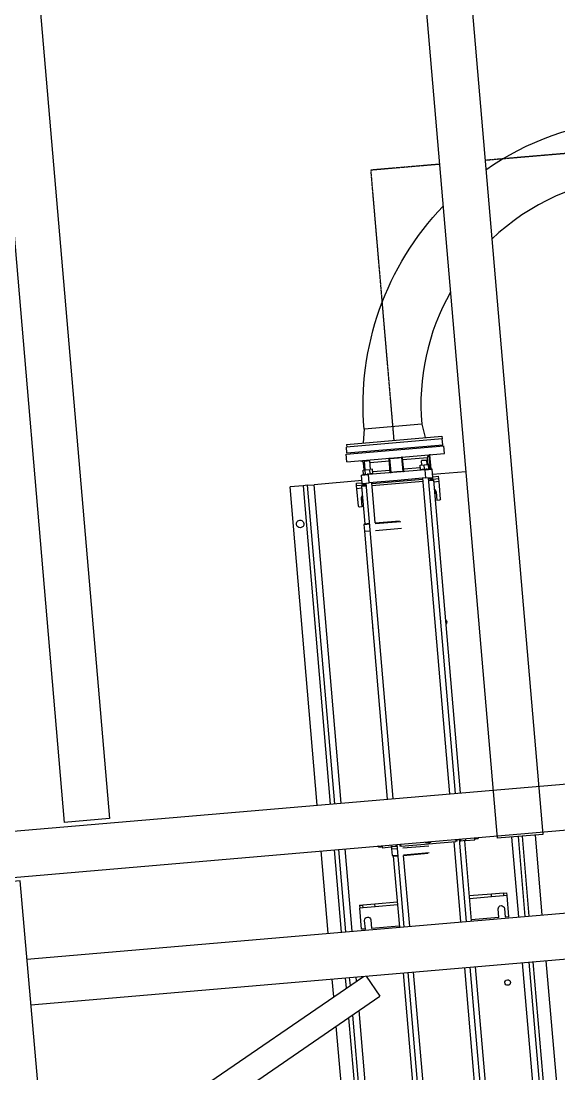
# Model space of a CAD drawing. Header units: millimetres. Extents: x 238021 to 250605, y -32596 to -9848.
# Drawn here: x 243049 to 244616, y -27707 to -24639 of the extents above; entities that cross this region are included whole.
import ezdxf

# ---------------------------------------------------------------- set-up
doc = ezdxf.new("R2010")
doc.units = ezdxf.units.MM
doc.header["$MEASUREMENT"] = 0
doc.linetypes.add('CENTER2', pattern=[1.125, 0.75, -0.125, 0.125, -0.125])
doc.layers.add('Plan-0', color=7, linetype='Continuous', true_color=0xe7f0ff)
doc.layers.add('Plan-PR-STEL-EQIP-PUMP_3_SEEPEX_BTVE70-24_100-18', color=7, linetype='Continuous', true_color=0x1111d0)
for name, color, linetype in [('Plan-150-SL-B4-095', 14, 'Continuous'), ('Plan-A-FLOR', 192, 'Continuous'), ('Plan-CENTER', 1, 'CENTER2'), ('Plan-JIB', 6, 'Continuous'), ('Plan-MONO BEAM', 6, 'Continuous'), ('Plan-S-BEAM', 12, 'Continuous')]:
    doc.layers.add(name, color=color, linetype=linetype)

# ---------------------------------------------------------------- blocks, each defined once
blk = doc.blocks.new('*U381')
at = {"layer": 'Plan-S-BEAM', "color": 0, "linetype": 'ByBlock', "lineweight": -2}
for p, q in [((243051.5, -23986.5), (243306.5, -26962.6)), ((242919, -23997.8), (243174, -26974)), ((243306.5, -26962.6), (243174, -26974))]:
    blk.add_line(p, q, dxfattribs=at)
blk = doc.blocks.new('*U382')
at = {"layer": 'Plan-S-BEAM', "color": 0, "linetype": 'ByBlock', "lineweight": -2}
for p, q in [((244167.9, -23890.9), (244436.1, -27020.2)), ((244300.4, -23879.5), (244568.6, -27008.9)), ((244568.6, -27008.9), (244436.1, -27020.2))]:
    blk.add_line(p, q, dxfattribs=at)
blk = doc.blocks.new('*U522')
at = {"layer": 'Plan-150-SL-B4-095', "color": 0, "linetype": 'ByBlock', "lineweight": -2, "extrusion": (0, 0, -1)}
for start, end in [(55.1449, 85.1064), (355.1064, 43.8937)]:
    blk.add_arc((-244879.4, -25756.7), 834.1, start, end, dxfattribs=at)
at = {"layer": 'Plan-150-SL-B4-095', "color": 0, "linetype": 'ByBlock', "lineweight": -2}
for start, end in [(94.8936, 133.6205), (150.5161, 184.8936)]:
    blk.add_arc((244879.4, -25756.7), 665.9, start, end, dxfattribs=at)
at = {"layer": 'Plan-CENTER'}
for p, q in [((244815.4, -25009.5), (244400.3, -25045)), ((244267.8, -25056.3), (244068.1, -25073.4)), ((244132.1, -25820.7), (244068.1, -25073.4))]:
    blk.add_line(p, q, dxfattribs=at)
blk = doc.blocks.new('*U539')
at = {"layer": 'Plan-150-SL-B4-095', "color": 0, "linetype": 'ByBlock', "lineweight": -2}
for p, q in [((244048.3, -25827.9), (244045.1, -25868.3)), ((244215.9, -25813.5), (244048.3, -25827.9)), ((244215.9, -25813.5), (244225.9, -25852.8)), ((244275.7, -25856.6), (243996.7, -25880.5)), ((244277.1, -25873.5), (244275.7, -25856.6)), ((243998.1, -25897.4), (243996.7, -25880.5)), ((243998.1, -25897.4), (244277.1, -25873.5))]:
    blk.add_line(p, q, dxfattribs=at)
at = {"layer": 'Plan-CENTER'}
blk.add_line((244135.5, -25860.6), (244132.1, -25820.7), dxfattribs=at)
blk = doc.blocks.new('*U540')
at = {"layer": 'Plan-0', "color": 0, "linetype": 'ByBlock', "lineweight": -2}
for p, q in [((243996.6, -25872.5), (244274.4, -25848.7)), ((244274.4, -25848.7), (244275.1, -25856.6)), ((243996.6, -25872.5), (243997.3, -25880.4))]:
    blk.add_line(p, q, dxfattribs=at)
blk = doc.blocks.new('*U541')
at = {"layer": 'Plan-PR-STEL-EQIP-PUMP_3_SEEPEX_BTVE70-24_100-18', "color": 0, "linetype": 'ByBlock', "lineweight": -2}
for p, q in [((243995.7, -25900.6), (244280.1, -25876.3)), ((244243.7, -25879.4), (244243.4, -25876.4)), ((244282.1, -25899.2), (244280.1, -25876.3)), ((243997.7, -25923.6), (243995.7, -25900.6)), ((243997.7, -25923.6), (244282.1, -25899.2)), ((244032.1, -25897.5), (244031.9, -25894.5)), ((244048.8, -25920.9), (244048.9, -25920.9)), ((244051, -25946.7), (244048.8, -25920.9)), ((244048.9, -25920.9), (244064.7, -25919.5)), ((244067, -25945.3), (244064.7, -25919.5)), ((244120.6, -25921.1), (244065.3, -25925.8)), ((244120, -25914.2), (244123.4, -25954)), ((244126.5, -25954.6), (244122.9, -25913)), ((244156.8, -25910.1), (244160.4, -25951.7)), ((244163.3, -25950.6), (244159.9, -25910.8)), ((244233.2, -25911.5), (244160.5, -25917.7)), ((244216.4, -25918.6), (244215.1, -25920.2)), ((244224.2, -25919.4), (244215.1, -25920.2)), ((244216.1, -25932.6), (244215.1, -25920.2)), ((244216.4, -25918.6), (244223.9, -25918)), ((244223.9, -25918), (244229.4, -25917.5)), ((244231, -25918.9), (244224.2, -25919.4)), ((244229.4, -25917.5), (244231, -25918.9)), ((244232.1, -25931.2), (244231, -25918.9)), ((244234.9, -25931), (244233.2, -25911.5)), ((244236.7, -25904.2), (244240.2, -25944)), ((244243.2, -25944.6), (244239.7, -25903)), ((244045.2, -25947.2), (244051.2, -25946.7)), ((244046.3, -25960.2), (244045.2, -25947.2)), ((244049.3, -25927.2), (244045.7, -25927.5)), ((244045.7, -25927.5), (244047.4, -25947)), ((244051.2, -25946.7), (244065, -25945.5)), ((244052.3, -25959.7), (244051.2, -25946.7)), ((244072.8, -25944.8), (244065, -25945.5)), ((244066.1, -25958.5), (244065, -25945.5)), ((244073.9, -25957.8), (244072.8, -25944.8)), ((244073.3, -25951.3), (244122.8, -25947.1)), ((244226.3, -25946.2), (244143.4, -25953.3)), ((244162.7, -25943.6), (244212.2, -25939.4)), ((244211.6, -25933), (244223.1, -25932)), ((244212.8, -25945.9), (244211.6, -25933)), ((244212.8, -25945.9), (244216.9, -25945.6)), ((244213.2, -25947.4), (244213.1, -25945.9)), ((244220, -25945.3), (244216.9, -25945.6)), ((244220, -25945.3), (244224.2, -25945)), ((244221.9, -25945.1), (244222, -25946.6)), ((244223.1, -25932), (244235.5, -25930.9)), ((244224.2, -25945), (244223.1, -25932)), ((244224.2, -25945), (244228.7, -25944.6)), ((244226.3, -25946.2), (244246.2, -25944.5)), ((244228.3, -25970.2), (244226.3, -25946.2)), ((244232.1, -25944.3), (244228.7, -25944.6)), ((244232.1, -25944.3), (244236.6, -25943.9)), ((244235.5, -25930.9), (244236.5, -25930.8)), ((244236.6, -25943.9), (244235.5, -25930.9)), ((244237.7, -25943.8), (244236.5, -25930.8)), ((244236.6, -25943.9), (244237, -25943.9)), ((244236.8, -25945.3), (244236.7, -25943.9)), ((244237.3, -25943.8), (244237, -25943.9)), ((244237.1, -25945.3), (244237, -25943.9)), ((244237.3, -25943.8), (244237.7, -25943.8)), ((244237.5, -25945.3), (244237.3, -25943.8)), ((244248.3, -25968.5), (244246.2, -25944.5)), ((244344.6, -25952.2), (244247.6, -25960.5)), ((244042, -25978.1), (243902.1, -25990)), ((244040.7, -25962.1), (244060.6, -25960.4)), ((244042.7, -25986.1), (244040.7, -25962.1)), ((244046.3, -25960.2), (244048.5, -25960)), ((244048.1, -25961.5), (244048, -25960)), ((244050.1, -25959.9), (244048.5, -25960)), ((244050.1, -25959.9), (244052.3, -25959.7)), ((244052.3, -25959.7), (244057.3, -25959.2)), ((244056.4, -25960.8), (244056.3, -25959.3)), ((244057.4, -25960.7), (244057.2, -25959.2)), ((244061.1, -25958.9), (244057.3, -25959.2)), ((244143.4, -25953.3), (244060.6, -25960.4)), ((244062.7, -25984.4), (244060.6, -25960.4)), ((244061.1, -25958.9), (244066.1, -25958.5)), ((244145.5, -25977.3), (244062.7, -25984.4)), ((244068.9, -25958.2), (244066.1, -25958.5)), ((244071.1, -25958.1), (244068.9, -25958.2)), ((244070.5, -25986.7), (244219.6, -25973.9)), ((244071, -25992), (244220.1, -25979.3)), ((244073.9, -25957.8), (244071.1, -25958.1)), ((244071.7, -25958), (244071.9, -25959.5)), ((244072.3, -25959.4), (244072.2, -25958)), ((244228.3, -25970.2), (244145.5, -25977.3)), ((244298.1, -26890.4), (244219.4, -25970.9)), ((244228.3, -25970.2), (244248.3, -25968.5)), ((244314.1, -26889.1), (244235.4, -25969.6)), ((244235.6, -25972.6), (244248.5, -25971.5)), ((244236.1, -25977.9), (244250.3, -25976.7)), ((244240.4, -25972.2), (244240.8, -25977.5)), ((244265.8, -25973), (244240.6, -25975.2)), ((244248.1, -25966.5), (244265.1, -25965)), ((244248.5, -25971.5), (244248.3, -25968.5)), ((244250.3, -25976.7), (244328.3, -26887.8)), ((244266.4, -25981), (244250.8, -25982.3)), ((244265.8, -25973), (244265.1, -25965)), ((244266.4, -25981), (244265.8, -25973)), ((244270.8, -26031.9), (244266.4, -25981)), ((243870.2, -25992.8), (243832.3, -25996)), ((243911.7, -26923.5), (243832.3, -25996)), ((243882.2, -25991.7), (243870.2, -25992.8)), ((243870.2, -25992.8), (243949.6, -26920.3)), ((243882.2, -25991.7), (243902.1, -25990)), ((243882.2, -25991.7), (243961.6, -26919.3)), ((243981.6, -26917.5), (243902.1, -25990)), ((244025.6, -25985.5), (244042.5, -25984.1)), ((244026.3, -25993.5), (244025.6, -25985.5)), ((244050, -25991.5), (244026.3, -25993.5)), ((244026.9, -26001.5), (244026.3, -25993.5)), ((244041.2, -26000.3), (244026.9, -26001.5)), ((244031.3, -26052.4), (244026.9, -26001.5)), ((244040.8, -25994.6), (244055, -25993.4)), ((244040.8, -25994.6), (244050.1, -26103.6)), ((244042.7, -25986.1), (244062.7, -25984.4)), ((244043, -25989.1), (244042.7, -25986.1)), ((244043, -25989.1), (244054.5, -25988.1)), ((244049.8, -25988.5), (244050.2, -25993.8)), ((244133, -26904.6), (244054.3, -25985.1)), ((244080.3, -26101), (244070.2, -25983.7)), ((244257.9, -26010.9), (244260.1, -26035.8)), ((244042.5, -26054.4), (244040.4, -26029.5)), ((244268.1, -26035.1), (244260.1, -26035.8)), ((244042.5, -26054.4), (244034.6, -26055.1)), ((244048.1, -26105.7), (244064.5, -26104.3)), ((244049.8, -26125.7), (244048.1, -26105.7)), ((244048.7, -26103.7), (244048.4, -26105.7)), ((244048.7, -26103.7), (244064.3, -26102.3)), ((244079.8, -26103), (244155.3, -26096.6)), ((244080, -26101), (244150.8, -26094.9)), ((244049.8, -26125.7), (244066.2, -26124.3)), ((244116.6, -26906), (244049.8, -26125.7)), ((244081.5, -26123), (244157, -26116.5)), ((244314.6, -27023.5), (244315.1, -27029.2)), ((244319.2, -27028.9), (244318.7, -27023.2)), ((244346, -27262.2), (244325.5, -27022.6)), ((244328.5, -27022.3), (244329, -27028)), ((244344.1, -27026.7), (244343.6, -27021)), ((244344.1, -27026.7), (244370.2, -27024.5)), ((244370.2, -27024.5), (244369.7, -27018.8)), ((244372.6, -27021.3), (244369.9, -27021.5)), ((244373.2, -27018.5), (244372.6, -27021.3)), ((244372.6, -27021.3), (244380.3, -27020.6)), ((244477.6, -27016.7), (244497.5, -27249.2)), ((244517.4, -27247.5), (244497.5, -27014.9)), ((244529.4, -27246.5), (244509.5, -27013.9)), ((244567.3, -27243.2), (244547.4, -27010.7)), ((243961.1, -27053.8), (243981.6, -27293.4)), ((243973, -27052.8), (243993.5, -27292.4)), ((244013.5, -27290.7), (243993, -27051.1)), ((244097.5, -27044.5), (244089.8, -27045.1)), ((244096.7, -27042.2), (244097.5, -27044.5)), ((244100.5, -27044.9), (244096.7, -27045.2)), ((244100.5, -27044.5), (244097.5, -27044.5)), ((244100.3, -27041.9), (244100.7, -27047.6)), ((244100.7, -27047.6), (244126.8, -27045.3)), ((244126.3, -27039.6), (244126.8, -27045.3)), ((244141.9, -27044), (244126.8, -27045.3)), ((244129, -27050.8), (244128.5, -27045.2)), ((244129, -27050.8), (244145.4, -27049.4)), ((244130.7, -27070.7), (244129, -27050.8)), ((244141.9, -27044), (244141.4, -27038.3)), ((244144.9, -27043.8), (244141.9, -27044)), ((244164.9, -27277.7), (244144.4, -27038.1)), ((244151.2, -27037.5), (244151.7, -27043.2)), ((244155.8, -27042.9), (244151.7, -27043.2)), ((244155.8, -27042.9), (244155.3, -27037.2)), ((244155.8, -27042.9), (244315.1, -27029.2)), ((244160.7, -27048), (244236.2, -27041.6)), ((244330.1, -27263.6), (244310, -27029.6)), ((244319.2, -27028.9), (244315.1, -27029.2)), ((244326, -27028.3), (244329, -27028)), ((244344.1, -27026.7), (244329, -27028)), ((244340.2, -27027.1), (244360.3, -27261)), ((243943.6, -27296.6), (243923.1, -27057)), ((244130.7, -27070.7), (244147.1, -27069.3)), ((244131.7, -27072.6), (244131, -27070.7)), ((244131.7, -27072.6), (244147.3, -27071.3)), ((244133, -27072.5), (244150.7, -27278.9)), ((244162.4, -27068), (244237.9, -27061.5)), ((244162.9, -27070), (244233.8, -27063.9)), ((244180.9, -27276.3), (244163.2, -27069.9)), ((244453.8, -27179.6), (244418.9, -27182.6)), ((244453.8, -27179.6), (244463.8, -27178.7)), ((244453.8, -27179.6), (244454.5, -27187.5)), ((244464.5, -27186.7), (244463.8, -27178.7)), ((244144.5, -27206), (244079.6, -27211.6)), ((244418.9, -27182.6), (244354, -27188.1)), ((244419.6, -27190.5), (244354.7, -27196.1)), ((244419.6, -27190.5), (244418.9, -27182.6)), ((244454.5, -27187.5), (244419.6, -27190.5)), ((244464.5, -27186.7), (244454.5, -27187.5)), ((244469.8, -27248.6), (244464.5, -27186.7)), ((244034.7, -27215.4), (244044.7, -27214.6)), ((244034.7, -27215.4), (244035.4, -27223.4)), ((244045.4, -27222.6), (244035.4, -27223.4)), ((244040.7, -27285.3), (244035.4, -27223.4)), ((244079.6, -27211.6), (244044.7, -27214.6)), ((244045.4, -27222.6), (244044.7, -27214.6)), ((244080.3, -27219.6), (244045.4, -27222.6)), ((244080.3, -27219.6), (244079.6, -27211.6)), ((244145.2, -27214), (244080.3, -27219.6)), ((244440.8, -27251), (244438.7, -27226.1)), ((244456.7, -27224.6), (244458.8, -27249.5)), ((244051.7, -27284.4), (244049.5, -27259.4)), ((244067.5, -27257.9), (244069.6, -27282.8)), ((244440.8, -27251), (244360, -27258)), ((244469.8, -27248.6), (244458.8, -27249.5)), ((244051.7, -27284.4), (244040.7, -27285.3)), ((244150.5, -27275.9), (244069.6, -27282.8)), ((244508.9, -27382.7), (244545.4, -27808.6)), ((244563.6, -27786.9), (244528.9, -27381)), ((244574.6, -27773.9), (244540.8, -27380)), ((244609.2, -27732.8), (244578.8, -27376.8)), ((244026, -27436.4), (244024.9, -27424.2)), ((244162.1, -27412.4), (244210.6, -27978)), ((244224.8, -27976.7), (244176.4, -27411.2)), ((244240.8, -27975.4), (244192.3, -27409.8)), ((244389.9, -27962.6), (244341.5, -27397.1)), ((244405.9, -27961.2), (244357.5, -27395.7)), ((244371.7, -27394.5), (244420.1, -27960)), ((243959.5, -27481.9), (243955.1, -27430.2)), ((243993, -27426.9), (243995.6, -27457.2)), ((244005, -27425.9), (244007, -27449.4)), ((244002.9, -27543.1), (244058.8, -28195.2)), ((244014.3, -27535.3), (244070.8, -28194.2)), ((244090.7, -28192.5), (244033.3, -27522.3)), ((244020.9, -28198.4), (243966.9, -27567.8))]:
    blk.add_line(p, q, dxfattribs=at)
at = {"layer": 'Plan-PR-STEL-EQIP-PUMP_3_SEEPEX_BTVE70-24_100-18', "color": 0, "linetype": 'ByBlock', "lineweight": -2, "extrusion": (0, 0, -1)}
for centre, radius, start, end in [((-244037.8, -25928.2), 8.01, 85.1064, 175.1064), ((-244048.6, -26027.8), 8.01, 303.7885, 13.1149), ((-244267.8, -26032.1), 3, 175.1064, 265.1064), ((-244034.3, -26052.1), 3, 265.1064, 355.1064), ((-243861.6, -26104.1), 11, 355.1064, 175.1064), ((-243861.6, -26104.1), 11, 175.1064, 355.1064), ((-244081.1, -26407.5), 8.01, 329.1824, 21.0303), ((-244058.5, -27258.6), 9.01, 355.1064, 85.1064), ((-244058.5, -27258.6), 9.01, 85.1064, 175.1064)]:
    blk.add_arc(centre, radius, start, end, dxfattribs=at)
at = {"layer": 'Plan-PR-STEL-EQIP-PUMP_3_SEEPEX_BTVE70-24_100-18', "color": 0, "linetype": 'ByBlock', "lineweight": -2}
for centre, radius, start, end in [((244243.3, -25910.6), 8.01, 94.8936, 116.918), ((244040, -25954.1), 8.01, 274.8936, 321.0226), ((244234.2, -27021.1), 12, 235.5788, 274.8936), ((244234.2, -27021.1), 12, 274.8936, 314.2162)]:
    blk.add_arc(centre, radius, start, end, dxfattribs=at)
at = {"layer": 'Plan-PR-STEL-EQIP-PUMP_3_SEEPEX_BTVE70-24_100-18', "color": 0, "linetype": 'ByBlock', "lineweight": -2, "extrusion": (0, -1.57528e-30, -1)}
for centre, start, end in [((-244245.5, -25936.5), 265.1064, 287.1307), ((-244248.2, -26010.7), 123.7885, 226.4242), ((-244280.7, -26390.4), 123.7885, 226.4242)]:
    blk.add_arc(centre, 8.01, start, end, dxfattribs=at)
at = {"layer": 'Plan-PR-STEL-EQIP-PUMP_3_SEEPEX_BTVE70-24_100-18', "color": 0, "linetype": 'ByBlock', "lineweight": -2, "extrusion": (-1.40025e-30, -1.65135e-58, -1)}
for centre, start, end in [((-244249, -26011.6), 113.774, 175.1064), ((-244447.7, -27225.3), 355.1064, 85.1064), ((-244447.7, -27225.3), 85.1064, 175.1064)]:
    blk.add_arc(centre, 9.01, start, end, dxfattribs=at)
at = {"layer": 'Plan-PR-STEL-EQIP-PUMP_3_SEEPEX_BTVE70-24_100-18', "color": 0, "linetype": 'ByBlock', "lineweight": -2, "extrusion": (-1.40025e-30, -1.40025e-30, -1)}
blk.add_arc((-244049.4, -26028.7), 9.01, 355.1064, 45.9541, dxfattribs=at)
at = {"layer": 'Plan-PR-STEL-EQIP-PUMP_3_SEEPEX_BTVE70-24_100-18', "color": 0, "linetype": 'ByBlock', "lineweight": -2, "extrusion": (0, 1.57528e-30, -1)}
for start, end in [(265.1064, 85.1064), (85.1064, 265.1064)]:
    blk.add_arc((-244466.1, -27440.5), 8.01, start, end, dxfattribs=at)
at = {"layer": 'Plan-PR-STEL-EQIP-PUMP_3_SEEPEX_BTVE70-24_100-18', "color": 0, "linetype": 'ByBlock', "lineweight": -2}
for points, knots in [([(244122.9, -25913), (244122.8, -25913), (244122.7, -25913), (244122.6, -25913), (244122.6, -25913), (244122.5, -25913), (244122.4, -25913.1), (244122.4, -25913.1), (244122.4, -25913.1), (244122.4, -25913.1), (244122.4, -25913.1), (244122.3, -25913.1), (244122.2, -25913.1), (244122.2, -25913.1), (244122, -25913.1), (244121.9, -25913.1), (244121.7, -25913.1), (244121.5, -25913.2), (244121.1, -25913.2), (244120.9, -25913.3), (244120.5, -25913.4), (244120.3, -25913.5), (244120.1, -25913.7), (244120, -25913.8), (244120, -25914), (244120, -25914.1), (244120, -25914.2)], [2.3526096, 2.3526096, 2.3526096, 2.3526096, 2.3774592, 2.3774592, 2.3927879, 2.3927879, 2.4020512, 2.4020512, 2.4041471, 2.4041471, 2.4041471, 2.4142906, 2.4142906, 2.4288942, 2.4288942, 2.4655857, 2.4655857, 2.5168891, 2.5168891, 2.6046229, 2.6046229, 2.7034206, 2.7034206, 2.8125368, 2.8125368, 2.8525067, 2.8525067, 2.8525067, 2.8525067]), ([(244122.9, -25913), (244125.5, -25912.9), (244128.4, -25912.8), (244134.3, -25912.4), (244137.2, -25912.2), (244142.6, -25911.8), (244145.5, -25911.5), (244151.4, -25910.8), (244154.2, -25910.4), (244156.8, -25910.1)], [-11.220766, -11.220766, -11.220766, -11.220766, -10.435167, -10.435167, -9.627585, -9.627585, -8.820003, -8.820003, -8.034403, -8.034403, -8.034403, -8.034403]), ([(244159.9, -25910.8), (244159.9, -25910.7), (244159.9, -25910.6), (244159.8, -25910.4), (244159.7, -25910.3), (244159.4, -25910.1), (244159.1, -25910.1), (244158.6, -25910), (244158.3, -25910), (244157.9, -25910), (244157.7, -25910), (244157.6, -25910), (244157.5, -25910), (244157.4, -25910.1), (244157.4, -25910.1), (244157.4, -25910.1), (244157.4, -25910.1), (244157.4, -25910.1), (244157.3, -25910.1), (244157.3, -25910.1), (244157.2, -25910.1), (244157.2, -25910.1), (244157, -25910.1), (244156.9, -25910.1), (244156.8, -25910.1)], [1.9802594, 1.9802594, 1.9802594, 1.9802594, 2.014972, 2.014972, 2.1292482, 2.1292482, 2.2340516, 2.2340516, 2.3387105, 2.3387105, 2.3774592, 2.3774592, 2.3927879, 2.3927879, 2.4020512, 2.4020512, 2.4041471, 2.4041471, 2.4041471, 2.4142906, 2.4142906, 2.4288942, 2.4288942, 2.4567899, 2.4567899, 2.4567899, 2.4567899]), ([(244233.2, -25911.5), (244233.2, -25911), (244233.2, -25910.4), (244233.3, -25909.4), (244233.4, -25908.8), (244233.7, -25907.9), (244233.9, -25907.4), (244234.5, -25906.5), (244234.8, -25906), (244235.4, -25905.3), (244235.8, -25904.9), (244236.4, -25904.4), (244236.6, -25904.3), (244236.7, -25904.2)], [-2.3926953, -2.3926953, -2.3926953, -2.3926953, -2.2456188, -2.2456188, -2.0985423, -2.0985423, -1.9497541, -1.9497541, -1.8009658, -1.8009658, -1.6502716, -1.6502716, -1.5946198, -1.5946198, -1.5946198, -1.5946198]), ([(244239.7, -25903), (244239.7, -25903), (244239.7, -25903), (244239.6, -25903), (244239.6, -25903), (244239.6, -25903), (244239.6, -25903), (244239.6, -25903), (244239.6, -25903), (244239.6, -25903), (244239.6, -25903), (244239.6, -25903), (244239.6, -25903), (244239.6, -25903), (244239.5, -25903), (244239.5, -25903), (244239.4, -25903.1), (244239.3, -25903.1), (244239.1, -25903.1), (244238.9, -25903.2), (244238.5, -25903.3), (244238.2, -25903.4), (244237.7, -25903.6), (244237.4, -25903.8), (244237, -25904), (244236.9, -25904.1), (244236.7, -25904.2)], [2.3526096, 2.3526096, 2.3526096, 2.3526096, 2.3774592, 2.3774592, 2.3927879, 2.3927879, 2.4020512, 2.4020512, 2.4041471, 2.4041471, 2.4041471, 2.4142906, 2.4142906, 2.4288942, 2.4288942, 2.4655857, 2.4655857, 2.5168891, 2.5168891, 2.6046229, 2.6046229, 2.7034206, 2.7034206, 2.8125368, 2.8125368, 2.8525067, 2.8525067, 2.8525067, 2.8525067]), ([(244160.4, -25951.7), (244157.8, -25951.9), (244154.9, -25952), (244149, -25952.3), (244146.1, -25952.5), (244140.7, -25953), (244137.8, -25953.3), (244132, -25953.9), (244129.1, -25954.3), (244126.5, -25954.6)], [-11.220766, -11.220766, -11.220766, -11.220766, -10.435167, -10.435167, -9.627585, -9.627585, -8.820003, -8.820003, -8.034403, -8.034403, -8.034403, -8.034403]), ([(244160.4, -25951.7), (244160.5, -25951.7), (244160.6, -25951.7), (244160.7, -25951.7), (244160.8, -25951.7), (244160.8, -25951.7), (244160.9, -25951.7), (244160.9, -25951.7), (244160.9, -25951.7), (244160.9, -25951.7), (244161, -25951.7), (244161, -25951.7), (244161.1, -25951.7), (244161.1, -25951.7), (244161.3, -25951.6), (244161.4, -25951.6), (244161.7, -25951.6), (244161.8, -25951.6), (244162.2, -25951.5), (244162.4, -25951.5), (244162.8, -25951.3), (244163, -25951.2), (244163.2, -25951), (244163.3, -25950.9), (244163.3, -25950.7), (244163.3, -25950.6), (244163.3, -25950.6)], [2.3526096, 2.3526096, 2.3526096, 2.3526096, 2.3774592, 2.3774592, 2.3927879, 2.3927879, 2.4020512, 2.4020512, 2.4041471, 2.4041471, 2.4041471, 2.4142906, 2.4142906, 2.4288942, 2.4288942, 2.4655857, 2.4655857, 2.5168891, 2.5168891, 2.6046229, 2.6046229, 2.7034206, 2.7034206, 2.8125368, 2.8125368, 2.8525067, 2.8525067, 2.8525067, 2.8525067]), ([(244240.2, -25944), (244240, -25943.9), (244239.8, -25943.8), (244239.1, -25943.5), (244238.7, -25943.1), (244238, -25942.6), (244237.8, -25942.4), (244237.5, -25942.1)], [-3.1907707, -3.1907707, -3.1907707, -3.1907707, -3.1351189, -3.1351189, -2.9844247, -2.9844247, -2.8813391, -2.8813391, -2.8813391, -2.8813391]), ([(244240.2, -25944), (244240.3, -25944), (244240.4, -25944.1), (244240.9, -25944.3), (244241.2, -25944.4), (244241.9, -25944.5), (244242.2, -25944.6), (244242.7, -25944.6), (244242.9, -25944.6), (244243, -25944.6), (244243.1, -25944.6), (244243.1, -25944.6), (244243.1, -25944.6), (244243.2, -25944.6), (244243.2, -25944.6), (244243.2, -25944.6), (244243.2, -25944.6), (244243.2, -25944.6), (244243.2, -25944.6), (244243.2, -25944.6), (244243.2, -25944.6), (244243.2, -25944.6), (244243.2, -25944.6), (244243.2, -25944.6), (244243.2, -25944.6)], [1.9802594, 1.9802594, 1.9802594, 1.9802594, 2.014972, 2.014972, 2.1292481, 2.1292481, 2.2340516, 2.2340516, 2.3387105, 2.3387105, 2.3774592, 2.3774592, 2.3927879, 2.3927879, 2.4020512, 2.4020512, 2.4041471, 2.4041471, 2.4041471, 2.4142906, 2.4142906, 2.4288942, 2.4288942, 2.4567899, 2.4567899, 2.4567899, 2.4567899]), ([(244123.4, -25954), (244123.4, -25954), (244123.4, -25954.1), (244123.5, -25954.3), (244123.6, -25954.5), (244123.9, -25954.6), (244124.2, -25954.7), (244124.7, -25954.7), (244125, -25954.7), (244125.4, -25954.7), (244125.6, -25954.7), (244125.7, -25954.7), (244125.8, -25954.7), (244125.9, -25954.7), (244125.9, -25954.7), (244125.9, -25954.7), (244125.9, -25954.7), (244126, -25954.7), (244126, -25954.7), (244126, -25954.7), (244126.1, -25954.7), (244126.2, -25954.7), (244126.3, -25954.6), (244126.4, -25954.6), (244126.5, -25954.6)], [1.9802594, 1.9802594, 1.9802594, 1.9802594, 2.014972, 2.014972, 2.1292481, 2.1292481, 2.2340516, 2.2340516, 2.3387105, 2.3387105, 2.3774592, 2.3774592, 2.3927879, 2.3927879, 2.4020512, 2.4020512, 2.4041471, 2.4041471, 2.4041471, 2.4142906, 2.4142906, 2.4288942, 2.4288942, 2.4567899, 2.4567899, 2.4567899, 2.4567899])]:
    blk.add_open_spline(points, degree=3, knots=knots, dxfattribs=at)
for points, weights in [([(244380.3, -27020.6), (244381, -27019.1), (244381.5, -27017.8)], [1.66506350946, 1.7199399004, 1.75143446396]), ([(244089.8, -27045.1), (244089, -27044), (244088.4, -27042.9)], [1.66506350946, 1.71097628408, 1.74052185659]), ([(244089.8, -27045.1), (244090.7, -27045.2), (244092.3, -27045.3)], [1.66506350946, 1.79385662014, 1.79385662014]), ([(244092.3, -27045.3), (244093.9, -27045.3), (244096.7, -27045.2)], [1.79385662014, 1.79385662014, 1.66506350946]), ([(244228.3, -27033.6), (244227.4, -27032.3), (244226.5, -27031.1)], [1.66506350946, 1.71971432483, 1.75117514498]), ([(244235.2, -27033), (244232, -27033.3), (244228.3, -27033.6)], [1.79385662014, 1.79385662014, 1.66506350946]), ([(244242.1, -27032.4), (244238.4, -27032.8), (244235.2, -27033)], [1.66506350946, 1.79385662014, 1.79385662014]), ([(244242.1, -27032.4), (244242.8, -27031), (244243.5, -27029.6)], [1.66506350946, 1.71973899459, 1.75120354352])]:
    blk.add_rational_spline(points, weights, degree=2, dxfattribs=at)
blk = doc.blocks.new('*U547')
at = {"layer": 'Plan-S-BEAM', "color": 0, "linetype": 'ByBlock', "lineweight": -2}
for p, q in [((239135.3, -27332.8), (246910.3, -26666.6)), ((239146.8, -27466.3), (246921.7, -26800.1))]:
    blk.add_line(p, q, dxfattribs=at)
blk = doc.blocks.new('*U551')
at = {"layer": 'Plan-A-FLOR', "color": 0, "linetype": 'ByBlock', "lineweight": -2}
for p, q in [((243045.8, -27143.6), (242049.6, -27230.7)), ((243144.6, -28273.5), (243045.8, -27143.6)), ((242049.6, -27230.7), (242148.3, -28358.7))]:
    blk.add_line(p, q, dxfattribs=at)
blk = doc.blocks.new('*U552')
at = {"layer": 'Plan-MONO BEAM', "color": 0, "linetype": 'ByBlock', "lineweight": -2}
for p, q in [((243065.8, -27371.8), (245030, -27203.6)), ((243077.4, -27505.3), (245041.7, -27337.1))]:
    blk.add_line(p, q, dxfattribs=at)
blk = doc.blocks.new('*U553')
at = {"layer": 'Plan-JIB', "color": 0, "linetype": 'ByBlock', "lineweight": -2}
for p, q in [((243125.4, -28054), (244046.4, -27422.3)), ((244053.8, -27421.7), (244094.1, -27480.5)), ((243133, -28139.8), (244094.1, -27480.5))]:
    blk.add_line(p, q, dxfattribs=at)

msp = doc.modelspace()

# ---------------------------------------------------------------- block references
at = {"layer": 'Plan-0'}
msp.add_blockref('*U540', (0, 0), dxfattribs=at)
at = {"layer": 'Plan-150-SL-B4-095'}
for name in ['*U522', '*U539']:
    msp.add_blockref(name, (0, 0), dxfattribs=at)
at = {"layer": 'Plan-A-FLOR'}
msp.add_blockref('*U551', (0, 0), dxfattribs=at)
at = {"layer": 'Plan-JIB'}
msp.add_blockref('*U553', (0, 0), dxfattribs=at)
at = {"layer": 'Plan-MONO BEAM'}
msp.add_blockref('*U552', (0, 0), dxfattribs=at)
at = {"layer": 'Plan-PR-STEL-EQIP-PUMP_3_SEEPEX_BTVE70-24_100-18'}
msp.add_blockref('*U541', (0, 0), dxfattribs=at)
at = {"layer": 'Plan-S-BEAM'}
for name in ['*U381', '*U382', '*U547']:
    msp.add_blockref(name, (0, 0), dxfattribs=at)

doc.saveas('drawing.dxf')
